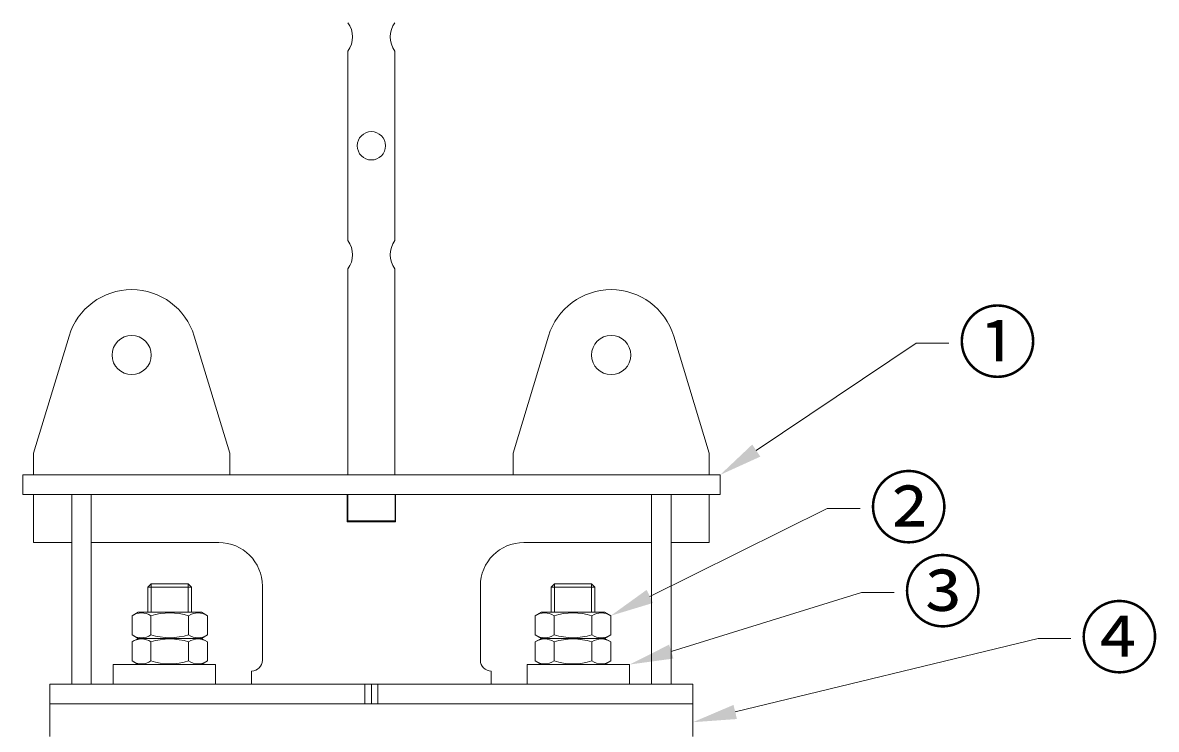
# Model space of a CAD drawing. Units: millimetres at full size; details may follow other scales. Extents: x -2994 to 2994, y -2281 to 2281.
# Drawn here: x -1892 to -1372, y 1136 to 1460 of the extents above; entities that cross this region are included whole.
import ezdxf
from ezdxf.enums import TextEntityAlignment as Align

# ---------------------------------------------------------------- set-up
doc = ezdxf.new("R2010")
doc.units = ezdxf.units.MM
doc.header["$LTSCALE"] = 28.063
for name, color, linetype, lineweight in [('1-0_0', 4, 'Continuous', 9), ('1-7__1-0_', 2, 'Continuous', 15), ('1-8__1-1_', 2, 'Continuous', 15)]:
    doc.layers.add(name, color=color, linetype=linetype, lineweight=lineweight)
doc.styles.add('ＭＳ Ｐゴシック', font='')
doc.styles.get('ＭＳ Ｐゴシック').set_extended_font_data('MS PGothic')

msp = doc.modelspace()

# ---------------------------------------------------------------- linework, layer by layer
at = {"layer": '1-0_0', "color": 6}
for points in [[(-1555.46, 1263.78), (-1482.12, 1313.12), (-1467.12, 1313.12)], [(-1604.31, 1196.86), (-1522.86, 1237.19), (-1507.86, 1237.19)], [(-1594.45, 1171.55), (-1507.24, 1198.63), (-1492.24, 1198.63)], [(-1565.11, 1143.85), (-1426.18, 1177.54), (-1411.18, 1177.54)]]:
    msp.add_lwpolyline(points, dxfattribs=at)
for points in [[(-1572.05, 1252.62), (-1553.6, 1261.01), (-1557.32, 1266.55)], [(-1622.23, 1187.99), (-1602.83, 1193.87), (-1605.79, 1199.85)], [(-1613.55, 1165.62), (-1593.46, 1168.36), (-1595.44, 1174.73)], [(-1584.55, 1139.14), (-1564.33, 1140.61), (-1565.9, 1147.09)]]:
    msp.add_solid(points, dxfattribs=at)
at = {"layer": '1-7__1-0_', "color": 3}
for p, q in [((-1841.87, 1187.99), (-1839.05, 1189.62)), ((-1841.87, 1179.24), (-1841.87, 1187.99)), ((-1810.05, 1189.62), (-1839.05, 1189.62)), ((-1833.21, 1179.24), (-1833.21, 1187.99)), ((-1815.89, 1179.24), (-1815.89, 1187.99)), ((-1807.23, 1187.99), (-1810.05, 1189.62)), ((-1807.23, 1179.24), (-1807.23, 1187.99)), ((-1656.87, 1187.99), (-1654.05, 1189.62)), ((-1656.87, 1179.24), (-1656.87, 1187.99)), ((-1625.05, 1189.62), (-1654.05, 1189.62)), ((-1648.21, 1179.24), (-1648.21, 1187.99)), ((-1630.89, 1179.24), (-1630.89, 1187.99)), ((-1622.23, 1187.99), (-1625.05, 1189.62)), ((-1622.23, 1179.24), (-1622.23, 1187.99)), ((-1841.87, 1179.24), (-1839.05, 1177.62)), ((-1810.05, 1177.62), (-1839.05, 1177.62)), ((-1807.23, 1179.24), (-1810.05, 1177.62)), ((-1656.87, 1179.24), (-1654.05, 1177.62)), ((-1625.05, 1177.62), (-1654.05, 1177.62)), ((-1622.23, 1179.24), (-1625.05, 1177.62))]:
    msp.add_line(p, q, dxfattribs=at)
for centre, radius, start, end in [((-1837.54, 1181.66), 7.67, 55.6159, 124.3841), ((-1824.55, 1160.67), 28.66, 72.4121, 107.5879), ((-1811.56, 1181.66), 7.67, 55.6159, 124.3841), ((-1652.54, 1181.66), 7.67, 55.6159, 124.3841), ((-1639.55, 1160.67), 28.66, 72.4121, 107.5879), ((-1626.56, 1181.66), 7.67, 55.6159, 124.3841), ((-1837.54, 1185.57), 7.67, 235.6159, 304.3841), ((-1824.55, 1206.57), 28.66, 252.4121, 287.5879), ((-1811.56, 1185.57), 7.67, 235.6159, 304.3841), ((-1652.54, 1185.57), 7.67, 235.6159, 304.3841), ((-1639.55, 1206.57), 28.66, 252.4121, 287.5879), ((-1626.56, 1185.57), 7.67, 235.6159, 304.3841)]:
    msp.add_arc(centre, radius, start, end, dxfattribs=at)
at = {"layer": '1-8__1-1_', "color": 3}
for p, q in [((-1742.85, 1360.12), (-1742.85, 1447.12)), ((-1721.25, 1360.12), (-1721.25, 1447.12)), ((-1742.85, 1347.12), (-1742.85, 1252.62)), ((-1721.25, 1347.12), (-1721.25, 1252.62)), ((-1797.05, 1262.62), (-1813.34, 1316.32)), ((-1667.05, 1262.62), (-1650.76, 1316.32)), ((-1577.05, 1262.62), (-1593.34, 1316.32)), ((-1797.05, 1262.62), (-1797.05, 1252.62)), ((-1667.05, 1262.62), (-1667.05, 1252.62)), ((-1577.05, 1252.62), (-1577.05, 1262.62)), ((-1892.05, 1252.62), (-1892.05, 1243.62)), ((-1892.05, 1252.62), (-1572.05, 1252.62)), ((-1572.05, 1252.62), (-1572.05, 1243.62)), ((-1892.05, 1243.62), (-1572.05, 1243.62)), ((-1869.55, 1243.62), (-1869.55, 1156.62)), ((-1860.55, 1243.62), (-1860.55, 1156.62)), ((-1743.15, 1231.12), (-1743.15, 1243.62)), ((-1721.2, 1243.62), (-1721.2, 1231.62)), ((-1720.95, 1231.12), (-1720.95, 1243.62)), ((-1603.55, 1243.62), (-1603.55, 1156.62)), ((-1594.55, 1243.62), (-1594.55, 1156.62)), ((-1577.05, 1221.62), (-1577.05, 1243.62)), ((-1743.15, 1231.12), (-1720.95, 1231.12)), ((-1860.55, 1221.62), (-1802.05, 1221.62)), ((-1603.55, 1221.62), (-1662.05, 1221.62)), ((-1594.55, 1221.62), (-1577.05, 1221.62)), ((-1782.05, 1201.62), (-1782.05, 1167.62)), ((-1682.05, 1201.62), (-1682.05, 1167.62)), ((-1841.87, 1175.99), (-1839.05, 1177.62)), ((-1841.87, 1167.24), (-1841.87, 1175.99)), ((-1810.05, 1177.62), (-1839.05, 1177.62)), ((-1833.21, 1167.24), (-1833.21, 1175.99)), ((-1815.89, 1167.24), (-1815.89, 1175.99)), ((-1807.23, 1175.99), (-1810.05, 1177.62)), ((-1807.23, 1167.24), (-1807.23, 1175.99)), ((-1656.87, 1175.99), (-1654.05, 1177.62)), ((-1656.87, 1167.24), (-1656.87, 1175.99)), ((-1654.05, 1177.62), (-1625.05, 1177.62)), ((-1648.21, 1167.24), (-1648.21, 1175.99)), ((-1630.89, 1167.24), (-1630.89, 1175.99)), ((-1622.23, 1175.99), (-1625.05, 1177.62)), ((-1622.23, 1167.24), (-1622.23, 1175.99)), ((-1850.55, 1165.62), (-1850.55, 1156.62)), ((-1803.55, 1165.62), (-1850.55, 1165.62)), ((-1841.87, 1167.24), (-1839.05, 1165.62)), ((-1810.05, 1165.62), (-1839.05, 1165.62)), ((-1807.23, 1167.24), (-1810.05, 1165.62)), ((-1803.55, 1165.62), (-1803.55, 1156.62)), ((-1660.55, 1165.62), (-1613.55, 1165.62)), ((-1660.55, 1165.62), (-1660.55, 1156.62)), ((-1656.87, 1167.24), (-1654.05, 1165.62)), ((-1654.05, 1165.62), (-1625.05, 1165.62)), ((-1622.23, 1167.24), (-1625.05, 1165.62)), ((-1613.55, 1165.62), (-1613.55, 1156.62)), ((-1787.05, 1162.62), (-1787.05, 1156.62)), ((-1677.05, 1162.62), (-1677.05, 1156.62)), ((-1879.55, 1156.62), (-1584.55, 1156.62)), ((-1879.55, 1156.62), (-1879.55, 1147.62)), ((-1803.55, 1156.62), (-1850.55, 1156.62)), ((-1735.05, 1147.62), (-1735.05, 1156.62)), ((-1732.05, 1147.62), (-1732.05, 1156.62)), ((-1729.05, 1147.62), (-1729.05, 1156.62)), ((-1660.55, 1156.62), (-1613.55, 1156.62)), ((-1584.55, 1156.62), (-1584.55, 1147.62)), ((-1879.55, 1147.62), (-1879.55, 1132.62)), ((-1879.55, 1147.62), (-1584.55, 1147.62)), ((-1584.55, 1147.62), (-1584.55, 1132.62))]:
    msp.add_line(p, q, dxfattribs=at)
at = {"layer": '1-8__1-1_'}
for p, q in [((-1833.05, 1202.62), (-1834.55, 1201.12)), ((-1816.05, 1202.62), (-1833.05, 1202.62)), ((-1814.55, 1201.12), (-1816.05, 1202.62)), ((-1649.55, 1201.12), (-1648.05, 1202.62)), ((-1648.05, 1202.62), (-1631.05, 1202.62)), ((-1631.05, 1202.62), (-1629.55, 1201.12)), ((-1834.55, 1201.12), (-1834.55, 1189.62)), ((-1814.55, 1201.12), (-1814.55, 1189.62)), ((-1649.55, 1201.12), (-1649.55, 1189.62)), ((-1629.55, 1201.12), (-1629.55, 1189.62))]:
    msp.add_line(p, q, dxfattribs=at)
at = {"layer": '1-8__1-1_', "color": 4}
for p, q in [((-1833.05, 1202.62), (-1833.05, 1189.62)), ((-1816.05, 1202.62), (-1816.05, 1189.62)), ((-1648.05, 1202.62), (-1648.05, 1189.62)), ((-1631.05, 1202.62), (-1631.05, 1189.62)), ((-1814.55, 1201.12), (-1834.55, 1201.12)), ((-1649.55, 1201.12), (-1629.55, 1201.12))]:
    msp.add_line(p, q, dxfattribs=at)
at = {"layer": '1-8__1-1_', "color": 3}
for points in [[(-1887.05, 1252.62), (-1887.05, 1262.62), (-1870.76, 1316.32)], [(-1869.55, 1221.62), (-1887.05, 1221.62), (-1887.05, 1243.62)], [(-1742.9, 1243.62), (-1742.9, 1231.62), (-1721.2, 1231.62)]]:
    msp.add_lwpolyline(points, dxfattribs=at)
for centre, radius in [((-1732.05, 1403.62), 6.5), ((-1842.05, 1307.62), 9), ((-1622.05, 1307.62), 9)]:
    msp.add_circle(centre, radius, dxfattribs=at)
for centre, radius, start, end in [((-1751.48, 1453.62), 10.8, 322.9974, 37.0026), ((-1712.63, 1453.62), 10.8, 142.9974, 217.0026), ((-1751.48, 1353.62), 10.8, 322.9974, 37.0026), ((-1712.63, 1353.62), 10.8, 142.9974, 217.0026), ((-1842.05, 1307.62), 30, 16.8745, 163.1255), ((-1622.05, 1307.62), 30, 16.8745, 163.1255), ((-1802.05, 1201.62), 20, 0, 90), ((-1662.05, 1201.62), 20, 90, 180), ((-1837.54, 1169.66), 7.67, 55.6159, 124.3841), ((-1824.55, 1148.67), 28.66, 72.4121, 107.5879), ((-1811.56, 1169.66), 7.67, 55.6159, 124.3841), ((-1652.54, 1169.66), 7.67, 55.6159, 124.3841), ((-1639.55, 1148.67), 28.66, 72.4121, 107.5879), ((-1626.56, 1169.66), 7.67, 55.6159, 124.3841), ((-1837.54, 1173.57), 7.67, 235.6159, 304.3841), ((-1824.55, 1194.57), 28.66, 252.4121, 287.5879), ((-1811.56, 1173.57), 7.67, 235.6159, 304.3841), ((-1787.05, 1167.62), 5, 270, 0), ((-1677.05, 1167.62), 5, 180, 270), ((-1652.54, 1173.57), 7.67, 235.6159, 304.3841), ((-1639.55, 1194.57), 28.66, 252.4121, 287.5879), ((-1626.56, 1173.57), 7.67, 235.6159, 304.3841)]:
    msp.add_arc(centre, radius, start, end, dxfattribs=at)

# ---------------------------------------------------------------- texts
at = {"layer": '1-0_0', "color": 6, "style": 'ＭＳ Ｐゴシック'}
for s, p in [('①', (-1462.97, 1292.17)), ('②', (-1503.71, 1216.24)), ('③', (-1488.09, 1177.68)), ('④', (-1407.03, 1156.59))]:
    msp.add_text(s, height=26.66, dxfattribs=at).set_placement(p, align=Align.BOTTOM_LEFT)

doc.saveas('drawing.dxf')
